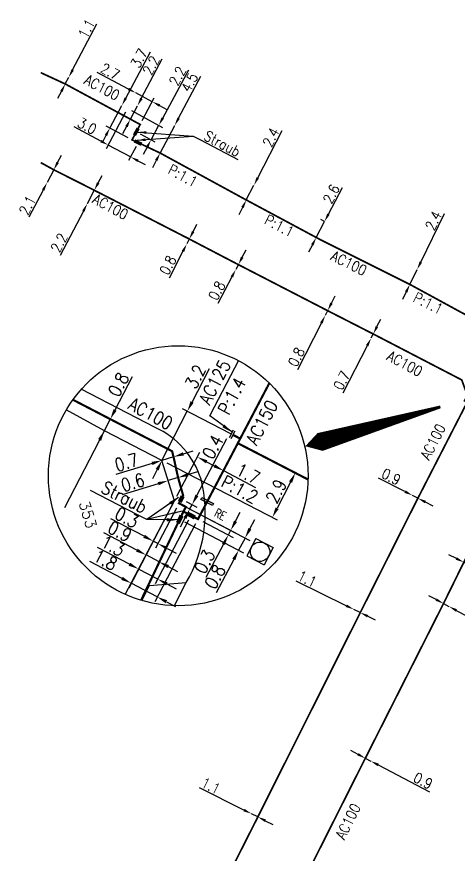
# Model space of a CAD drawing. Header units: millimetres. Extents: x 155997 to 157006, y 121209 to 122008.
# Drawn here: x 155996.5 to 156060.6, y 121880.6 to 122001.9 of the extents above; entities that cross this region are included whole.
import ezdxf
from ezdxf.enums import TextEntityAlignment as Align

# ---------------------------------------------------------------- set-up
doc = ezdxf.new("R2010")
doc.units = ezdxf.units.MM
doc.linetypes.add('L_25_AP', pattern=[2000, 1000, 1000])
doc.layers.get('0').update_dxf_attribs({"linetype": 'CONTINUOUS'})
for name, color, linetype in [('L_150', 1, 'CONTINUOUS'), ('L_340', 7, 'CONTINUOUS'), ('L_900', 7, 'CONTINUOUS')]:
    doc.layers.add(name, color=color, linetype=linetype)
doc.styles.get("Standard").update_dxf_attribs({"font": 'romans.shx', "width": 0.85})
doc.dimstyles.new('Copy of STANDARD', dxfattribs={"dimtxt": 1.5, "dimasz": 1.2, "dimexe": 0.625, "dimexo": 0.625, "dimgap": 0.25, "dimtad": 1, "dimdec": 1, "dimlfac": 0.5, "dimzin": 0, "dimdsep": 46, "dimtxsty": 'Standard', "dimcen": -0.5, "dimadec": 0, "dimazin": 0, "dimtfac": 1, "dimtdec": 1, "dimtmove": 0, "dimatfit": 3, "dimfxl": 0, "dimtolj": 1, "dimtzin": 0, "dimarcsym": 0})
doc.dimstyles.get("Standard").update_dxf_attribs({"dimtxt": 1.5, "dimasz": 1.2, "dimexe": 0.625, "dimexo": 0.625, "dimgap": 0.25, "dimtad": 1, "dimdec": 1, "dimzin": 0, "dimdsep": 46, "dimtxsty": 'Standard', "dimcen": -0.5, "dimadec": 0, "dimazin": 0, "dimtfac": 1, "dimtdec": 1, "dimtmove": 0, "dimatfit": 3, "dimfxl": 0, "dimtolj": 1, "dimtzin": 0, "dimarcsym": 0})

# ---------------------------------------------------------------- blocks, each defined once
blk = doc.blocks.new('L_340_02')
at = {"color": 0, "linetype": 'Continuous'}
blk.add_solid([(-0.75, 0.25), (0.75, 0.25), (-0.75, -0.25), (0.75, -0.25)], dxfattribs=at)
at = {"color": 0, "linetype": 'Continuous', "width": 0.75, "flags": 3}
for tag, p in [('DEF_LEG', (0, -4.75)), ('DEF_TYPE', (0, -6.75))]:
    blk.add_attdef(tag, text='', height=1.2, dxfattribs=at).set_placement(p, align=Align.MIDDLE)
blk = doc.blocks.new('*D587')
at = {"layer": 'L_150', "color": 0, "linetype": 'Continuous', "lineweight": -2, "transparency": 16777216}
for p, q in [((156052.73, 121933.17), (156048.9, 121935.13)), ((156054.6, 121932.21), (156053.8, 121932.62)), ((156055.67, 121931.67), (156056.74, 121931.12))]:
    blk.add_line(p, q, dxfattribs=at)
at = {"layer": 'L_150', "color": 0, "linetype": 'Continuous', "transparency": 16777216}
for points in [[(156052.83, 121933.35), (156052.64, 121932.99), (156053.8, 121932.62)], [(156055.76, 121931.84), (156055.58, 121931.49), (156054.6, 121932.21)]]:
    blk.add_solid(points, dxfattribs=at)
at = {"layer": 'L_150', "color": 0, "linetype": 'Continuous', "transparency": 16777216, "insert": (156050.74, 121935.32), "char_height": 1.5, "attachment_point": 5, "rotation": 332.8928}
blk.add_mtext('\\A1;0.9', dxfattribs=at)
blk = doc.blocks.new('*D588')
at = {"layer": 'L_150', "color": 0, "linetype": 'Continuous', "lineweight": -2, "transparency": 16777216}
for p, q in [((156048.68, 121957.04), (156049.22, 121958.1)), ((156048.13, 121955.97), (156047.81, 121955.34)), ((156047.27, 121954.27), (156043.75, 121947.39))]:
    blk.add_line(p, q, dxfattribs=at)
at = {"layer": 'L_150', "color": 0, "linetype": 'Continuous', "transparency": 16777216}
for points in [[(156048.5, 121957.13), (156048.85, 121956.94), (156048.13, 121955.97)], [(156047.09, 121954.37), (156047.44, 121954.18), (156047.81, 121955.34)]]:
    blk.add_solid(points, dxfattribs=at)
at = {"layer": 'L_150', "color": 0, "linetype": 'Continuous', "transparency": 16777216, "insert": (156043.58, 121949.25), "char_height": 1.5, "attachment_point": 5, "rotation": 62.9534}
blk.add_mtext('\\A1;0.7', dxfattribs=at)
blk = doc.blocks.new('*D589')
at = {"layer": 'L_150', "color": 0, "linetype": 'Continuous', "lineweight": -2, "transparency": 16777216}
for p, q in [((156042.08, 121960.41), (156042.62, 121961.48)), ((156040.61, 121958.91), (156040.61, 121958.91)), ((156040.98, 121959.63), (156040.98, 121959.63)), ((156041.53, 121959.34), (156041.17, 121958.63)), ((156040.63, 121957.56), (156037.19, 121950.77))]:
    blk.add_line(p, q, dxfattribs=at)
at = {"layer": 'L_150', "color": 0, "linetype": 'Continuous', "transparency": 16777216}
for points in [[(156041.9, 121960.5), (156042.26, 121960.32), (156041.53, 121959.34)], [(156040.45, 121957.65), (156040.81, 121957.47), (156041.17, 121958.63)]]:
    blk.add_solid(points, dxfattribs=at)
at = {"layer": 'L_150', "color": 0, "linetype": 'Continuous', "transparency": 16777216, "insert": (156037.01, 121952.64), "char_height": 1.5, "attachment_point": 5, "rotation": 63.101}
blk.add_mtext('\\A1;0.8', dxfattribs=at)
blk = doc.blocks.new('*D590')
at = {"layer": 'L_150', "color": 0, "linetype": 'Continuous', "lineweight": -2, "transparency": 16777216}
for p, q in [((156029.17, 121967.06), (156029.73, 121968.12)), ((156028.61, 121966), (156028.24, 121965.3)), ((156027.68, 121964.23), (156025.63, 121960.37))]:
    blk.add_line(p, q, dxfattribs=at)
at = {"layer": 'L_150', "color": 0, "linetype": 'Continuous', "transparency": 16777216}
for points in [[(156028.99, 121967.16), (156029.35, 121966.97), (156028.61, 121966)], [(156027.5, 121964.33), (156027.85, 121964.14), (156028.24, 121965.3)]]:
    blk.add_solid(points, dxfattribs=at)
at = {"layer": 'L_150', "color": 0, "linetype": 'Continuous', "transparency": 16777216, "insert": (156025.49, 121962.24), "char_height": 1.5, "attachment_point": 5, "rotation": 62.1302}
blk.add_mtext('\\A1;0.8', dxfattribs=at)
blk = doc.blocks.new('*D591')
at = {"layer": 'L_150', "color": 0, "linetype": 'Continuous', "lineweight": -2, "transparency": 16777216}
for p, q in [((156022.07, 121970.76), (156022.62, 121971.83)), ((156021.51, 121969.7), (156021.14, 121968.99)), ((156020.59, 121967.93), (156018.57, 121964.05))]:
    blk.add_line(p, q, dxfattribs=at)
at = {"layer": 'L_150', "color": 0, "linetype": 'Continuous', "transparency": 16777216}
for points in [[(156021.89, 121970.86), (156022.24, 121970.67), (156021.51, 121969.7)], [(156020.41, 121968.02), (156020.76, 121967.83), (156021.14, 121968.99)]]:
    blk.add_solid(points, dxfattribs=at)
at = {"layer": 'L_150', "color": 0, "linetype": 'Continuous', "transparency": 16777216, "insert": (156018.41, 121965.92), "char_height": 1.5, "attachment_point": 5, "rotation": 62.4874}
blk.add_mtext('\\A1;0.8', dxfattribs=at)
blk = doc.blocks.new('*D592')
at = {"layer": 'L_150', "color": 0, "linetype": 'Continuous', "lineweight": -2, "transparency": 16777216}
for p, q in [((156008.31, 121977.82), (156008.87, 121978.88)), ((156007.75, 121976.76), (156006.73, 121974.81)), ((156006.17, 121973.74), (156002.8, 121967.31))]:
    blk.add_line(p, q, dxfattribs=at)
at = {"layer": 'L_150', "color": 0, "linetype": 'Continuous', "transparency": 16777216}
for points in [[(156008.13, 121977.91), (156008.49, 121977.72), (156007.75, 121976.76)], [(156006, 121973.84), (156006.35, 121973.65), (156006.73, 121974.81)]]:
    blk.add_solid(points, dxfattribs=at)
at = {"layer": 'L_150', "color": 0, "linetype": 'Continuous', "transparency": 16777216, "insert": (156002.65, 121969.18), "char_height": 1.5, "attachment_point": 5, "rotation": 62.3276}
blk.add_mtext('\\A1;2.2', dxfattribs=at)
blk = doc.blocks.new('*D593')
at = {"layer": 'L_150', "color": 0, "linetype": 'Continuous', "lineweight": -2, "transparency": 16777216}
for p, q in [((156002.44, 121980.78), (156003, 121981.84)), ((156001.89, 121979.72), (156000.91, 121977.86)), ((156000.35, 121976.79), (155998.29, 121972.86))]:
    blk.add_line(p, q, dxfattribs=at)
at = {"layer": 'L_150', "color": 0, "linetype": 'Continuous', "transparency": 16777216}
for points in [[(156002.27, 121980.87), (156002.62, 121980.69), (156001.89, 121979.72)], [(156000.18, 121976.89), (156000.53, 121976.7), (156000.91, 121977.86)]]:
    blk.add_solid(points, dxfattribs=at)
at = {"layer": 'L_150', "color": 0, "linetype": 'Continuous', "transparency": 16777216, "insert": (155998.06, 121974.57), "char_height": 1.5, "attachment_point": 5, "rotation": 62.3276}
blk.add_mtext('\\A1;2.1', dxfattribs=at)
blk = doc.blocks.new('*D594')
at = {"layer": 'L_150', "color": 0, "linetype": 'Continuous', "lineweight": -2, "transparency": 16777216}
for p, q in [((156019.96, 121987.18), (156023.19, 121993.28)), ((156017.29, 121982.14), (156019.39, 121986.12)), ((156016.73, 121981.08), (156016.17, 121980.02))]:
    blk.add_line(p, q, dxfattribs=at)
at = {"layer": 'L_150', "color": 0, "linetype": 'Continuous', "transparency": 16777216}
for points in [[(156019.78, 121987.27), (156020.13, 121987.09), (156019.39, 121986.12)], [(156016.55, 121981.18), (156016.91, 121980.99), (156017.29, 121982.14)]]:
    blk.add_solid(points, dxfattribs=at)
at = {"layer": 'L_150', "color": 0, "linetype": 'Continuous', "transparency": 16777216, "insert": (156021.56, 121992.35), "char_height": 1.5, "attachment_point": 5, "rotation": 62.1087}
blk.add_mtext('\\A1;4.5', dxfattribs=at)
blk = doc.blocks.new('*D595')
at = {"layer": 'L_150', "color": 0, "linetype": 'Continuous', "lineweight": -2, "transparency": 16777216}
for p, q in [((156031.42, 121978.55), (156034.95, 121985.4)), ((156029.76, 121975.35), (156030.87, 121977.48)), ((156030.31, 121977.77), (156030.31, 121977.77)), ((156029.21, 121975.64), (156029.21, 121975.64)), ((156029.21, 121974.28), (156028.66, 121973.22))]:
    blk.add_line(p, q, dxfattribs=at)
at = {"layer": 'L_150', "color": 0, "linetype": 'Continuous', "transparency": 16777216}
for points in [[(156031.24, 121978.64), (156031.59, 121978.46), (156030.87, 121977.48)], [(156029.04, 121974.37), (156029.39, 121974.19), (156029.76, 121975.35)]]:
    blk.add_solid(points, dxfattribs=at)
at = {"layer": 'L_150', "color": 0, "linetype": 'Continuous', "transparency": 16777216, "insert": (156033.32, 121984.42), "char_height": 1.5, "attachment_point": 5, "rotation": 62.6859}
blk.add_mtext('\\A1;2.4', dxfattribs=at)
blk = doc.blocks.new('*D596')
at = {"layer": 'L_150', "color": 0, "linetype": 'Continuous', "lineweight": -2, "transparency": 16777216}
for p, q in [((156041.65, 121973.29), (156043.68, 121977.16)), ((156039.88, 121969.93), (156041.09, 121972.23)), ((156041.1, 121972.22), (156040.54, 121972.52)), ((156039.89, 121969.92), (156039.33, 121970.22)), ((156039.32, 121968.86), (156038.77, 121967.8))]:
    blk.add_line(p, q, dxfattribs=at)
at = {"layer": 'L_150', "color": 0, "linetype": 'Continuous', "transparency": 16777216}
for points in [[(156041.47, 121973.38), (156041.82, 121973.2), (156041.09, 121972.23)], [(156039.15, 121968.96), (156039.5, 121968.77), (156039.88, 121969.93)]]:
    blk.add_solid(points, dxfattribs=at)
at = {"layer": 'L_150', "color": 0, "linetype": 'Continuous', "transparency": 16777216, "insert": (156042.06, 121976.22), "char_height": 1.5, "attachment_point": 5, "rotation": 62.295}
blk.add_mtext('\\A1;2.6', dxfattribs=at)
blk = doc.blocks.new('*D597')
at = {"layer": 'L_150', "color": 0, "linetype": 'Continuous', "lineweight": -2, "transparency": 16777216}
for p, q in [((156055.02, 121966.37), (156058.46, 121973.38)), ((156053.44, 121963.14), (156054.49, 121965.29)), ((156052.91, 121962.06), (156052.38, 121960.98))]:
    blk.add_line(p, q, dxfattribs=at)
at = {"layer": 'L_150', "color": 0, "linetype": 'Continuous', "transparency": 16777216}
for points in [[(156054.84, 121966.46), (156055.2, 121966.28), (156054.49, 121965.29)], [(156052.73, 121962.15), (156053.09, 121961.97), (156053.44, 121963.14)]]:
    blk.add_solid(points, dxfattribs=at)
at = {"layer": 'L_150', "color": 0, "linetype": 'Continuous', "transparency": 16777216, "insert": (156056.85, 121972.37), "char_height": 1.5, "attachment_point": 5, "rotation": 63.8749}
blk.add_mtext('\\A1;2.4', dxfattribs=at)
blk = doc.blocks.new('*D569')
at = {"layer": 'L_340', "color": 0, "linetype": 'Continuous', "lineweight": -2, "transparency": 16777216}
for p, q in [((156012.27, 121988.03), (156009.48, 121982.75)), ((156008.71, 121983.86), (156004.85, 121985.91)), ((156013, 121981.59), (156009.77, 121983.3)), ((156013.8, 121983.1), (156012.71, 121981.04)), ((156014.06, 121981.03), (156015.12, 121980.47))]:
    blk.add_line(p, q, dxfattribs=at)
at = {"layer": 'L_340', "color": 0, "linetype": 'Continuous', "transparency": 16777216}
for points in [[(156008.8, 121984.04), (156008.62, 121983.68), (156009.77, 121983.3)], [(156014.16, 121981.2), (156013.97, 121980.85), (156013, 121981.59)]]:
    blk.add_solid(points, dxfattribs=at)
at = {"layer": 'L_340', "color": 0, "linetype": 'Continuous', "transparency": 16777216, "insert": (156006.71, 121986.05), "char_height": 1.5, "attachment_point": 5, "rotation": 332.1087}
blk.add_mtext('\\A1;3.0', dxfattribs=at)
blk = doc.blocks.new('*D570')
at = {"layer": 'L_340', "color": 0, "linetype": 'Continuous', "lineweight": -2, "transparency": 16777216}
for p, q in [((156017.66, 121987.2), (156021.43, 121994.2)), ((156013.12, 121988.29), (156017.64, 121985.85)), ((156015.97, 121984.06), (156017.09, 121986.15)), ((156014.39, 121984.92), (156016.52, 121983.77)), ((156015.4, 121983), (156014.84, 121981.95))]:
    blk.add_line(p, q, dxfattribs=at)
at = {"layer": 'L_340', "color": 0, "linetype": 'Continuous', "transparency": 16777216}
for points in [[(156017.49, 121987.3), (156017.84, 121987.11), (156017.09, 121986.15)], [(156015.23, 121983.1), (156015.58, 121982.91), (156015.97, 121984.06)]]:
    blk.add_solid(points, dxfattribs=at)
at = {"layer": 'L_340', "color": 0, "linetype": 'Continuous', "transparency": 16777216, "insert": (156019.8, 121993.28), "char_height": 1.5, "attachment_point": 5, "rotation": 61.7299}
blk.add_mtext('\\A1;2.2', dxfattribs=at)
blk = doc.blocks.new('*D582')
at = {"layer": 'L_150', "color": 0, "linetype": 'Continuous', "lineweight": -2, "transparency": 16777216}
for p, q in [((156045.93, 121895.16), (156044.87, 121895.72)), ((156046.99, 121894.6), (156047.79, 121894.19)), ((156048.85, 121893.63), (156056.27, 121889.74))]:
    blk.add_line(p, q, dxfattribs=at)
at = {"layer": 'L_150', "color": 0, "linetype": 'Continuous', "transparency": 16777216}
for points in [[(156046.02, 121895.34), (156045.84, 121894.99), (156046.99, 121894.6)], [(156048.95, 121893.81), (156048.76, 121893.45), (156047.79, 121894.19)]]:
    blk.add_solid(points, dxfattribs=at)
at = {"layer": 'L_150', "color": 0, "linetype": 'Continuous', "transparency": 16777216, "insert": (156055.36, 121891.34), "char_height": 1.5, "attachment_point": 5, "rotation": 332.3087}
blk.add_mtext('\\A1;0.9', dxfattribs=at)
blk = doc.blocks.new('*D583')
at = {"layer": 'L_150', "color": 0, "linetype": 'Continuous', "lineweight": -2, "transparency": 16777216}
for p, q in [((156057.25, 121917.55), (156056.19, 121918.11)), ((156058.31, 121916.98), (156059.1, 121916.56)), ((156060.16, 121915.99), (156063.96, 121913.96))]:
    blk.add_line(p, q, dxfattribs=at)
at = {"layer": 'L_150', "color": 0, "linetype": 'Continuous', "transparency": 16777216}
for points in [[(156057.34, 121917.72), (156057.15, 121917.37), (156058.31, 121916.98)], [(156060.25, 121916.17), (156060.06, 121915.81), (156059.1, 121916.56)]]:
    blk.add_solid(points, dxfattribs=at)
at = {"layer": 'L_150', "color": 0, "linetype": 'Continuous', "transparency": 16777216, "insert": (156063.06, 121915.57), "char_height": 1.5, "attachment_point": 5, "rotation": 331.8488}
blk.add_mtext('\\A1;0.9', dxfattribs=at)
blk = doc.blocks.new('*D584')
at = {"layer": 'L_150', "color": 0, "linetype": 'Continuous', "lineweight": -2, "transparency": 16777216}
for p, q in [((156060.17, 121923.48), (156059.09, 121924.01)), ((156061.25, 121922.95), (156062.14, 121922.51)), ((156063.22, 121921.98), (156066.98, 121920.13))]:
    blk.add_line(p, q, dxfattribs=at)
at = {"layer": 'L_150', "color": 0, "linetype": 'Continuous', "transparency": 16777216}
for points in [[(156060.26, 121923.66), (156060.08, 121923.3), (156061.25, 121922.95)], [(156063.31, 121922.16), (156063.13, 121921.8), (156062.14, 121922.51)]]:
    blk.add_solid(points, dxfattribs=at)
at = {"layer": 'L_150', "color": 0, "linetype": 'Continuous', "transparency": 16777216, "insert": (156066.08, 121921.69), "char_height": 1.5, "attachment_point": 5, "rotation": 333.7888}
blk.add_mtext('\\A1;1.0', dxfattribs=at)
blk = doc.blocks.new('*D586')
at = {"layer": 'L_150', "color": 0, "linetype": 'Continuous', "lineweight": -2, "transparency": 16777216}
for p, q in [((156044.24, 121916.66), (156036.96, 121920.22)), ((156046.26, 121915.67), (156045.32, 121916.13)), ((156047.34, 121915.14), (156048.42, 121914.62))]:
    blk.add_line(p, q, dxfattribs=at)
at = {"layer": 'L_150', "color": 0, "linetype": 'Continuous', "transparency": 16777216}
for points in [[(156044.33, 121916.84), (156044.15, 121916.48), (156045.32, 121916.13)], [(156047.43, 121915.32), (156047.25, 121914.96), (156046.26, 121915.67)]]:
    blk.add_solid(points, dxfattribs=at)
at = {"layer": 'L_150', "color": 0, "linetype": 'Continuous', "transparency": 16777216, "insert": (156038.58, 121920.54), "char_height": 1.5, "attachment_point": 5, "rotation": 333.9143}
blk.add_mtext('\\A1;1.1', dxfattribs=at)
blk = doc.blocks.new('*D585')
at = {"layer": 'L_150', "color": 0, "linetype": 'Continuous', "lineweight": -2, "transparency": 16777216}
for p, q in [((156029.42, 121887.11), (156023, 121890.32)), ((156030.77, 121887.14), (156030.77, 121887.14)), ((156031.43, 121886.11), (156030.49, 121886.58)), ((156031.71, 121886.67), (156031.71, 121886.67)), ((156032.51, 121885.57), (156033.58, 121885.04))]:
    blk.add_line(p, q, dxfattribs=at)
at = {"layer": 'L_150', "color": 0, "linetype": 'Continuous', "transparency": 16777216}
for points in [[(156029.51, 121887.29), (156029.33, 121886.93), (156030.49, 121886.58)], [(156032.6, 121885.75), (156032.42, 121885.39), (156031.43, 121886.11)]]:
    blk.add_solid(points, dxfattribs=at)
at = {"layer": 'L_150', "color": 0, "linetype": 'Continuous', "transparency": 16777216, "insert": (156024.62, 121890.62), "char_height": 1.5, "attachment_point": 5, "rotation": 333.495}
blk.add_mtext('\\A1;1.1', dxfattribs=at)
blk = doc.blocks.new('*D578')
at = {"layer": 'L_150', "color": 0, "linetype": 'Continuous', "lineweight": -2, "transparency": 16777216}
for p, q in [((156004.62, 121994.17), (156008.13, 122000.83)), ((156003.55, 121992.13), (156004.06, 121993.11)), ((156004.62, 121992.81), (156004.62, 121992.81)), ((156002.99, 121991.07), (156002.43, 121990.01))]:
    blk.add_line(p, q, dxfattribs=at)
at = {"layer": 'L_150', "color": 0, "linetype": 'Continuous', "transparency": 16777216}
for points in [[(156004.45, 121994.26), (156004.8, 121994.07), (156004.06, 121993.11)], [(156002.82, 121991.16), (156003.17, 121990.98), (156003.55, 121992.13)]]:
    blk.add_solid(points, dxfattribs=at)
at = {"layer": 'L_150', "color": 0, "linetype": 'Continuous', "transparency": 16777216, "insert": (156006.63, 122000.14), "char_height": 1.5, "attachment_point": 5, "rotation": 62.2496}
blk.add_mtext('\\A1;1.1', dxfattribs=at)
blk = doc.blocks.new('*D577')
at = {"layer": 'L_150', "color": 0, "linetype": 'Continuous', "lineweight": -2, "transparency": 16777216}
for p, q in [((156012.31, 121990.08), (156015.87, 121996.79)), ((156010.01, 121985.76), (156011.74, 121989.02)), ((156012.67, 121984.35), (156009.46, 121986.05)), ((156009.44, 121984.7), (156008.88, 121983.64))]:
    blk.add_line(p, q, dxfattribs=at)
at = {"layer": 'L_150', "color": 0, "linetype": 'Continuous', "transparency": 16777216}
for points in [[(156012.13, 121990.18), (156012.48, 121989.99), (156011.74, 121989.02)], [(156009.27, 121984.79), (156009.62, 121984.6), (156010.01, 121985.76)]]:
    blk.add_solid(points, dxfattribs=at)
at = {"layer": 'L_150', "color": 0, "linetype": 'Continuous', "transparency": 16777216, "insert": (156014.24, 121995.86), "char_height": 1.5, "attachment_point": 5, "rotation": 62.0164}
blk.add_mtext('\\A1;3.7', dxfattribs=at)
blk = doc.blocks.new('*D579')
at = {"layer": 'L_150', "color": 0, "linetype": 'Continuous', "lineweight": -2, "transparency": 16777216}
for p, q in [((156012.7, 121991.4), (156008.19, 121993.79)), ((156016.15, 121989.57), (156013.76, 121990.84)), ((156014.69, 121986.83), (156016.44, 121990.13)), ((156017.21, 121989.01), (156018.27, 121988.45))]:
    blk.add_line(p, q, dxfattribs=at)
at = {"layer": 'L_150', "color": 0, "linetype": 'Continuous', "transparency": 16777216}
for points in [[(156012.79, 121991.58), (156012.61, 121991.22), (156013.76, 121990.84)], [(156017.3, 121989.19), (156017.11, 121988.84), (156016.15, 121989.57)]]:
    blk.add_solid(points, dxfattribs=at)
at = {"layer": 'L_150', "color": 0, "linetype": 'Continuous', "transparency": 16777216, "insert": (156010.06, 121993.93), "char_height": 1.5, "attachment_point": 5, "rotation": 332.1087}
blk.add_mtext('\\A1;2.7', dxfattribs=at)
blk = doc.blocks.new('*D827')
at = {"layer": 'L_150', "color": 0, "linetype": 'Continuous', "lineweight": -2, "transparency": 16777216}
for p, q in [((156014.56, 121990.03), (156017.59, 121995.76)), ((156012.97, 121987.03), (156014, 121988.97)), ((156013.85, 121986.57), (156012.42, 121987.32)), ((156012.41, 121985.97), (156011.85, 121984.91))]:
    blk.add_line(p, q, dxfattribs=at)
at = {"layer": 'L_150', "color": 0, "linetype": 'Continuous', "transparency": 16777216}
for points in [[(156014.39, 121990.13), (156014.74, 121989.94), (156014, 121988.97)], [(156012.24, 121986.06), (156012.59, 121985.87), (156012.97, 121987.03)]]:
    blk.add_solid(points, dxfattribs=at)
at = {"layer": 'L_150', "color": 0, "linetype": 'Continuous', "transparency": 16777216, "insert": (156015.97, 121994.83), "char_height": 1.5, "attachment_point": 5, "rotation": 62.1087}
blk.add_mtext('\\A1;2.2', dxfattribs=at)
blk = doc.blocks.new('L_340_20')
at = {"linetype": 'Continuous'}
blk.add_hatch(color=0, dxfattribs=at).paths.add_polyline_path([(0.125, 0.75), (-0.125, 0.75), (-0.125, -0.75), (0.125, -0.75)])
at = {"color": 0, "linetype": 'Continuous'}
blk.add_lwpolyline([(-0.125, 0.75), (0.125, 0.75), (0.125, -0.75), (-0.125, -0.75)], close=True, dxfattribs=at)
at = {"color": 0, "linetype": 'Continuous', "width": 0.75}
for tag, height, flags, p in [('RE', 1, 8, (0, 1.867)), ('DEF_LEG', 1.2, 3, (0, -5)), ('DEF_COUP', 1.2, 3, (0, -7.5)), ('DEF_TYPE', 1.2, 3, (0, -10))]:
    blk.add_attdef(tag, text='', height=height, dxfattribs=dict(at, flags=flags)).set_placement(p, align=Align.MIDDLE)
blk = doc.blocks.new('T420')
for p, q in [((0.75, 0.75), (-0.75, 0.75)), ((-0.75, 0.75), (-0.75, -0.75)), ((0.75, 0.75), (0.75, -0.75)), ((0.75, -0.75), (-0.75, -0.75))]:
    blk.add_line(p, q)
blk.add_ellipse((0, 0), major_axis=(-0.53, 0.53), ratio=1, start_param=3.926991, end_param=10.210176)
blk = doc.blocks.new('*D978')
at = {"layer": 'L_150', "color": 0, "linetype": 'Continuous', "lineweight": -2, "transparency": 16777216}
for p, q in [((156012.818, 121943.344), (156014.823, 121947.229)), ((156011.58, 121940.945), (156012.267, 121942.278)), ((156011.029, 121939.878), (156010.479, 121938.812))]:
    blk.add_line(p, q, dxfattribs=at)
at = {"layer": 'L_150', "color": 0, "linetype": 'Continuous', "transparency": 16777216}
for points in [[(156012.64, 121943.436), (156012.996, 121943.252), (156012.267, 121942.278)], [(156010.851, 121939.97), (156011.207, 121939.787), (156011.58, 121940.945)]]:
    blk.add_solid(points, dxfattribs=at)
at = {"layer": 'L_150', "color": 0, "linetype": 'Continuous', "transparency": 16777216, "insert": (156013.207, 121946.278), "char_height": 1.5, "attachment_point": 5, "rotation": 62.70167}
blk.add_mtext('\\A1;0.8', dxfattribs=at)
blk = doc.blocks.new('*D979')
at = {"layer": 'L_150', "color": 0, "linetype": 'Continuous', "lineweight": -2, "transparency": 16777216}
for p, q in [((156020.733, 121938.268), (156021.88, 121938.62)), ((156019.586, 121937.915), (156018.248, 121937.503)), ((156017.101, 121937.15), (156012.923, 121935.865))]:
    blk.add_line(p, q, dxfattribs=at)
at = {"layer": 'L_150', "color": 0, "linetype": 'Continuous', "transparency": 16777216}
for points in [[(156020.674, 121938.459), (156020.792, 121938.076), (156019.586, 121937.915)], [(156017.042, 121937.341), (156017.16, 121936.959), (156018.248, 121937.503)]]:
    blk.add_solid(points, dxfattribs=at)
at = {"layer": 'L_150', "color": 0, "linetype": 'Continuous', "transparency": 16777216, "insert": (156014.144, 121937.287), "char_height": 1.5, "attachment_point": 5, "rotation": 17.09832}
blk.add_mtext('\\A1;0.7', dxfattribs=at)
blk = doc.blocks.new('*D980')
at = {"layer": 'L_150', "color": 0, "linetype": 'Continuous', "lineweight": -2, "transparency": 16777216}
for p, q in [((156021.262, 121935.868), (156022.409, 121936.221)), ((156017.821, 121934.81), (156013.643, 121933.524)), ((156020.115, 121935.515), (156018.968, 121935.163)), ((156020.299, 121934.918), (156020.299, 121934.918))]:
    blk.add_line(p, q, dxfattribs=at)
at = {"layer": 'L_150', "color": 0, "linetype": 'Continuous', "transparency": 16777216}
for points in [[(156021.203, 121936.059), (156021.321, 121935.677), (156020.115, 121935.515)], [(156017.762, 121935.001), (156017.88, 121934.619), (156018.968, 121935.163)]]:
    blk.add_solid(points, dxfattribs=at)
at = {"layer": 'L_150', "color": 0, "linetype": 'Continuous', "transparency": 16777216, "insert": (156014.864, 121934.946), "char_height": 1.5, "attachment_point": 5, "rotation": 17.09832}
blk.add_mtext('\\A1;0.6', dxfattribs=at)
blk = doc.blocks.new('*D981')
at = {"layer": 'L_150', "color": 0, "linetype": 'Continuous', "lineweight": -2, "transparency": 16777216}
for p, q in [((156019.978, 121933.375), (156022.647, 121938.458)), ((156023.419, 121937.346), (156024.305, 121936.881)), ((156025.367, 121936.324), (156029.076, 121934.376))]:
    blk.add_line(p, q, dxfattribs=at)
at = {"layer": 'L_150', "color": 0, "linetype": 'Continuous', "transparency": 16777216}
for points in [[(156023.512, 121937.523), (156023.326, 121937.169), (156022.357, 121937.904)], [(156024.398, 121937.059), (156024.212, 121936.704), (156025.367, 121936.324)]]:
    blk.add_solid(points, dxfattribs=at)
at = {"layer": 'L_150', "color": 0, "linetype": 'Continuous', "transparency": 16777216, "insert": (156028.218, 121935.956), "char_height": 1.5, "attachment_point": 5, "rotation": 332.29375}
blk.add_mtext('\\A1;1.7', dxfattribs=at)
blk = doc.blocks.new('*D982')
at = {"layer": 'L_150', "color": 0, "linetype": 'Continuous', "lineweight": -2, "transparency": 16777216}
for p, q in [((156027.588, 121939.209), (156034.248, 121935.772)), ((156018.803, 121937.216), (156031.588, 121930.618)), ((156033.142, 121934.993), (156031.583, 121931.971))]:
    blk.add_line(p, q, dxfattribs=at)
at = {"layer": 'L_150', "color": 0, "linetype": 'Continuous', "transparency": 16777216}
for points in [[(156032.965, 121935.084), (156033.32, 121934.901), (156033.693, 121936.059)], [(156031.405, 121932.063), (156031.761, 121931.879), (156031.033, 121930.905)]]:
    blk.add_solid(points, dxfattribs=at)
at = {"layer": 'L_150', "color": 0, "linetype": 'Continuous', "transparency": 16777216, "insert": (156031.474, 121933.94), "char_height": 1.5, "attachment_point": 5, "rotation": 62.70167}
blk.add_mtext('\\A1;2.9', dxfattribs=at)
blk = doc.blocks.new('*D983')
at = {"layer": 'L_150', "color": 0, "linetype": 'Continuous', "lineweight": -2, "transparency": 16777216}
for p, q in [((156020.241, 121932.531), (156026.757, 121929.109)), ((156026.762, 121930.462), (156027.32, 121931.525)), ((156022.972, 121930.419), (156026.478, 121928.578)), ((156026.204, 121929.4), (156025.925, 121928.869)), ((156025.367, 121927.806), (156023.335, 121923.936))]:
    blk.add_line(p, q, dxfattribs=at)
at = {"layer": 'L_150', "color": 0, "linetype": 'Continuous', "transparency": 16777216}
for points in [[(156026.585, 121930.555), (156026.939, 121930.369), (156026.204, 121929.4)], [(156025.19, 121927.899), (156025.544, 121927.713), (156025.925, 121928.869)]]:
    blk.add_solid(points, dxfattribs=at)
at = {"layer": 'L_150', "color": 0, "linetype": 'Continuous', "transparency": 16777216, "insert": (156023.187, 121925.805), "char_height": 1.5, "attachment_point": 5, "rotation": 62.29375}
blk.add_mtext('\\A1;0.3', dxfattribs=at)
blk = doc.blocks.new('*D984')
at = {"layer": 'L_150', "color": 0, "linetype": 'Continuous', "lineweight": -2, "transparency": 16777216}
for p, q in [((156020.241, 121932.531), (156028.423, 121928.235)), ((156020.86, 121930.399), (156027.679, 121926.818)), ((156028.427, 121929.588), (156028.985, 121930.65)), ((156027.87, 121928.525), (156027.126, 121927.109)), ((156026.568, 121926.046), (156024.535, 121922.176))]:
    blk.add_line(p, q, dxfattribs=at)
at = {"layer": 'L_150', "color": 0, "linetype": 'Continuous', "transparency": 16777216}
for points in [[(156028.25, 121929.681), (156028.605, 121929.495), (156027.87, 121928.525)], [(156026.391, 121926.139), (156026.745, 121925.953), (156027.126, 121927.109)]]:
    blk.add_solid(points, dxfattribs=at)
at = {"layer": 'L_150', "color": 0, "linetype": 'Continuous', "transparency": 16777216, "insert": (156024.387, 121924.045), "char_height": 1.5, "attachment_point": 5, "rotation": 62.29375}
blk.add_mtext('\\A1;0.8', dxfattribs=at)
blk = doc.blocks.new('*D985')
at = {"layer": 'L_150', "color": 0, "linetype": 'Continuous', "lineweight": -2, "transparency": 16777216}
for p, q in [((156015.339, 121927.121), (156011.522, 121929.125)), ((156016.665, 121927.066), (156016.11, 121926.01)), ((156017.906, 121925.773), (156016.401, 121926.563)), ((156018.17, 121926.276), (156017.615, 121925.219)), ((156018.968, 121925.215), (156020.031, 121924.657))]:
    blk.add_line(p, q, dxfattribs=at)
at = {"layer": 'L_150', "color": 0, "linetype": 'Continuous', "transparency": 16777216}
for points in [[(156015.432, 121927.298), (156015.246, 121926.944), (156016.401, 121926.563)], [(156019.061, 121925.392), (156018.875, 121925.038), (156017.906, 121925.773)]]:
    blk.add_solid(points, dxfattribs=at)
at = {"layer": 'L_150', "color": 0, "linetype": 'Continuous', "transparency": 16777216, "insert": (156013.364, 121929.287), "char_height": 1.5, "attachment_point": 5, "rotation": 332.29375}
blk.add_mtext('\\A1;0.9', dxfattribs=at)
blk = doc.blocks.new('*D986')
at = {"layer": 'L_340', "color": 0, "linetype": 'Continuous', "lineweight": -2, "transparency": 16777216}
for p, q in [((156022.288, 121933.443), (156025.756, 121940.046)), ((156021.032, 121932.747), (156022.284, 121932.09)), ((156020.241, 121932.531), (156022.024, 121931.595)), ((156021.471, 121931.886), (156021.73, 121932.38)), ((156020.913, 121930.823), (156020.355, 121929.761))]:
    blk.add_line(p, q, dxfattribs=at)
at = {"layer": 'L_340', "color": 0, "linetype": 'Continuous', "transparency": 16777216}
for points in [[(156022.111, 121933.535), (156022.465, 121933.35), (156021.73, 121932.38)], [(156020.736, 121930.916), (156021.09, 121930.73), (156021.471, 121931.886)]]:
    blk.add_solid(points, dxfattribs=at)
at = {"layer": 'L_340', "color": 0, "linetype": 'Continuous', "transparency": 16777216, "insert": (156024.119, 121939.08), "char_height": 1.5, "attachment_point": 5, "rotation": 62.29375}
blk.add_mtext('\\A1;0.4', dxfattribs=at)
blk = doc.blocks.new('*D987')
at = {"layer": 'L_150', "color": 0, "linetype": 'Continuous', "lineweight": -2, "transparency": 16777216}
for p, q in [((156019.397, 121932.269), (156016.951, 121927.61)), ((156019.928, 121931.99), (156017.482, 121927.331)), ((156016.179, 121928.721), (156012.309, 121930.754)), ((156017.773, 121927.884), (156017.241, 121928.163)), ((156018.835, 121927.326), (156019.897, 121926.769))]:
    blk.add_line(p, q, dxfattribs=at)
at = {"layer": 'L_150', "color": 0, "linetype": 'Continuous', "transparency": 16777216}
for points in [[(156016.272, 121928.898), (156016.086, 121928.544), (156017.241, 121928.163)], [(156018.928, 121927.503), (156018.742, 121927.149), (156017.773, 121927.884)]]:
    blk.add_solid(points, dxfattribs=at)
at = {"layer": 'L_150', "color": 0, "linetype": 'Continuous', "transparency": 16777216, "insert": (156014.178, 121930.902), "char_height": 1.5, "attachment_point": 5, "rotation": 332.29375}
blk.add_mtext('\\A1;0.3', dxfattribs=at)
blk = doc.blocks.new('*D988')
at = {"layer": 'L_340', "color": 0, "linetype": 'Continuous', "lineweight": -2, "transparency": 16777216}
for p, q in [((156019.397, 121932.269), (156015.253, 121924.378)), ((156021.332, 121930.575), (156017.467, 121923.215)), ((156014.481, 121925.489), (156010.772, 121927.437)), ((156017.757, 121923.769), (156015.544, 121924.931)), ((156018.82, 121923.211), (156019.882, 121922.653))]:
    blk.add_line(p, q, dxfattribs=at)
at = {"layer": 'L_340', "color": 0, "linetype": 'Continuous', "transparency": 16777216}
for points in [[(156014.574, 121925.666), (156014.388, 121925.312), (156015.544, 121924.931)], [(156018.913, 121923.388), (156018.727, 121923.034), (156017.757, 121923.769)]]:
    blk.add_solid(points, dxfattribs=at)
at = {"layer": 'L_340', "color": 0, "linetype": 'Continuous', "transparency": 16777216, "insert": (156012.561, 121927.627), "char_height": 1.5, "attachment_point": 5, "rotation": 332.29375}
blk.add_mtext('\\A1;1.3', dxfattribs=at)
blk = doc.blocks.new('*D989')
at = {"layer": 'L_340', "color": 0, "linetype": 'Continuous', "lineweight": -2, "transparency": 16777216}
for p, q in [((156021.733, 121944.257), (156023.738, 121948.141)), ((156026.223, 121940.589), (156020.628, 121943.477)), ((156018.248, 121937.503), (156021.183, 121943.19)), ((156017.697, 121936.437), (156017.147, 121935.37))]:
    blk.add_line(p, q, dxfattribs=at)
at = {"layer": 'L_340', "color": 0, "linetype": 'Continuous', "transparency": 16777216}
for points in [[(156021.556, 121944.348), (156021.911, 121944.165), (156021.183, 121943.19)], [(156017.52, 121936.528), (156017.875, 121936.345), (156018.248, 121937.503)]]:
    blk.add_solid(points, dxfattribs=at)
at = {"layer": 'L_340', "color": 0, "linetype": 'Continuous', "transparency": 16777216, "insert": (156022.122, 121947.191), "char_height": 1.5, "attachment_point": 5, "rotation": 62.70167}
blk.add_mtext('\\A1;3.2', dxfattribs=at)
blk = doc.blocks.new('L_340_06')
at = {"color": 0, "linetype": 'Continuous', "const_width": 0.25, "flags": 128}
blk.add_lwpolyline([(0, 0), (0.35, 0)], dxfattribs=at)
at = {"color": 0, "linetype": 'Continuous', "flags": 128}
for points in [[(0.35, -0.5), (0.35, 0.5)], [(0.6, -0.5), (0.6, 0.5)]]:
    blk.add_lwpolyline(points, dxfattribs=at)
at = {"color": 0, "linetype": 'Continuous', "width": 0.75, "flags": 3}
for tag, p in [('DEF_LEG', (0, -10)), ('DEF_COUP', (0, -12.5)), ('DEF_TYPE', (0, -15))]:
    blk.add_attdef(tag, text='', height=1.2, dxfattribs=at).set_placement(p, align=Align.MIDDLE)
blk = doc.blocks.new('*D990')
at = {"layer": 'L_150', "color": 0, "linetype": 'Continuous', "lineweight": -2, "transparency": 16777216}
for p, q in [((156019.397, 121932.269), (156014.392, 121922.737)), ((156022.128, 121930.157), (156017.402, 121921.156)), ((156013.62, 121923.849), (156009.911, 121925.796)), ((156017.693, 121921.71), (156014.682, 121923.291)), ((156018.755, 121921.152), (156019.817, 121920.594))]:
    blk.add_line(p, q, dxfattribs=at)
at = {"layer": 'L_150', "color": 0, "linetype": 'Continuous', "transparency": 16777216}
for points in [[(156013.713, 121924.026), (156013.527, 121923.671), (156014.682, 121923.291)], [(156018.848, 121921.329), (156018.662, 121920.975), (156017.693, 121921.71)]]:
    blk.add_solid(points, dxfattribs=at)
at = {"layer": 'L_150', "color": 0, "linetype": 'Continuous', "transparency": 16777216, "insert": (156011.699, 121925.987), "char_height": 1.5, "attachment_point": 5, "rotation": 332.29375}
blk.add_mtext('\\A1;1.8', dxfattribs=at)
blk = doc.blocks.new('detail01')
at = {"layer": 'L_150', "linetype": 'L_25_AP', "ltscale": 0.5, "const_width": 0.25, "flags": 128}
for points in [[(156020.738, 121931.593), (156021.622, 121931.128), (156022.419, 121930.71), (156023.486, 121932.741), (156025.367, 121936.324), (156027.033, 121939.496), (156027.312, 121940.027), (156030.681, 121946.444)], [(156015.827, 121921.319), (156018.461, 121926.829), (156020.306, 121930.69), (156020.738, 121931.593), (156021.017, 121932.124), (156020.219, 121932.543), (156020.479, 121933.037), (156020.698, 121933.454), (156020.115, 121935.515), (156019.586, 121937.915), (156019.423, 121938.569), (156012.267, 121942.278), (156007.934, 121944.524)], [(156027.312, 121940.027), (156026.779, 121940.302)], [(156027.033, 121939.496), (156035.163, 121935.297)]]:
    blk.add_lwpolyline(points, dxfattribs=at)
at = {"layer": 'L_900', "color": 7, "linetype": 'Continuous'}
blk.add_line((156006.993, 121932.058), (156011.58, 121940.945), dxfattribs=at)
blk.add_lwpolyline([(156015.914, 121921.293), (156016.786, 121923.023), (156021.039, 121923.358, 0.198269), (156022.778, 121935.322, 0.209846), (156017.473, 121941.324), (156008.903, 121945.731)], format="xyb", dxfattribs=at)
for points in [[(156014.002, 121921.995), (156019.688, 121932.822), (156018.248, 121937.503), (156011.58, 121940.945), (156007.164, 121943.343)], [(156019.689, 121920.696), (156021.039, 121923.358)]]:
    blk.add_lwpolyline(points, dxfattribs=at)
blk.add_circle((156020.131, 121935.728), 15.038, dxfattribs=at)
at = {"layer": 'L_340', "rotation": 152.7016699063728}
blk.add_blockref('L_340_06', (156026.779, 121940.302), dxfattribs=at)
at = {"layer": 'L_340'}
for p, xscale, rotation in [((156020.479, 121933.037), 0.5, 244.3391562050799), ((156020.306, 121930.69), 0.65, 244.4537225654894), ((156021.622, 121931.128), 0.65, 332.2937477383108)]:
    blk.add_blockref('L_340_02', p, dxfattribs=dict(at, xscale=xscale, rotation=rotation))
at = {"layer": 'L_900', "color": 7}
ref = blk.add_blockref('L_340_20', (156023.486, 121932.741), dxfattribs=dict(at, rotation=62.29374775883623))
ref.add_attrib('RE', 'RE', dxfattribs={"layer": '0', "color": 0, "linetype": 'Continuous', "height": 1, "rotation": 332.29375, "width": 0.75}).set_placement((156025.01, 121931.247), align=Align.MIDDLE)
at = {"layer": 'L_900', "color": 7, "linetype": 'Continuous', "xscale": 1.5, "yscale": 1.5, "zscale": 1.5, "rotation": 62.29374773744082}
blk.add_blockref('T420', (156029.607, 121926.941), dxfattribs=at)
at = {"layer": 'L_150', "linetype": 'Continuous', "width": 0.85}
for s, rotation, p in [('AC100', 331.62708, (156014.194, 121943.537)), ('AC150', 62.29375, (156029.223, 121939.153))]:
    blk.add_text(s, height=1.5, rotation=rotation, dxfattribs=at).set_placement(p)
at = {"layer": 'L_150', "linetype": 'Continuous', "insert": (156025.979, 121942.656), "char_height": 1.5, "attachment_point": 7, "rotation": 62.29375}
blk.add_mtext('\\A1;AC125\\PP:1.4', dxfattribs=at)
at = {"layer": 'L_340', "linetype": 'Continuous', "insert": (156016.016, 121931.301), "char_height": 1.5, "attachment_point": 9, "rotation": 332.70167}
blk.add_mtext('\\A1;Straub', dxfattribs=at)
at = {"layer": 'L_900', "color": 1, "linetype": 'Continuous', "width": 0.85}
blk.add_text('P:1.2', height=1.5, rotation=331.56799, dxfattribs=at).set_placement((156024.939, 121934.559))
at = {"layer": 'L_900', "color": 7, "linetype": 'Continuous'}
blk.add_text('353', height=1.25, rotation=287.09832, dxfattribs=at).set_placement((156009.667, 121931.229), align=Align.MIDDLE)
at = {"layer": 'L_150', "linetype": 'Continuous'}
for base, p1, p2, angle, picture, middle in [((156011.5795, 121940.9446), (156012.2675, 121942.2776), (156011.5795, 121940.9446), 62.70167, '*D978', (156014.0954, 121945.8194)), ((156018.248, 121937.503), (156019.586, 121937.915), (156018.248, 121937.503), 17.09832, '*D979', (156014.438, 121936.331)), ((156031.033, 121930.905), (156027.033, 121939.496), (156018.248, 121937.503), 62.70167, '*D982', (156032.363, 121933.482)), ((156022.357, 121937.904), (156025.367, 121936.324), (156019.688, 121932.822), 332.29375, '*D981', (156027.753, 121935.071)), ((156018.968, 121935.163), (156020.115, 121935.515), (156018.968, 121935.163), 17.09832, '*D980', (156015.158, 121933.991))]:
    dim = blk.add_linear_dim(base=base, p1=p1, p2=p2, angle=angle, dimstyle='Copy of STANDARD', dxfattribs=at)
    dim.commit()
    dim.dimension.update_dxf_attribs({"geometry": picture, "text_midpoint": middle, "dimtype": 160})
dim = blk.add_linear_dim(base=(156014.682, 121923.291), p1=(156022.419, 121930.71), p2=(156019.688, 121932.822), angle=332.29375, text='1.8', dimstyle='Copy of STANDARD', override={"dimatfit": 0}, dxfattribs=at)
dim.commit()
dim.dimension.update_dxf_attribs({"geometry": '*D990', "text_midpoint": (156011.234, 121925.101), "dimtype": 160})
for base, p1, p2, angle, picture, middle in [((156017.241, 121928.163), (156020.219, 121932.543), (156019.688, 121932.822), 332.29375, '*D987', (156013.713, 121930.016)), ((156026.204, 121929.4), (156022.419, 121930.71), (156019.688, 121932.822), 242.29375, '*D983', (156024.072, 121925.34)), ((156027.87, 121928.525), (156020.306, 121930.69), (156019.688, 121932.822), 242.29375, '*D984', (156025.273, 121923.58)), ((156016.401, 121926.5631), (156018.4609, 121926.8294), (156016.9559, 121927.6197), 332.29375, '*D985', (156012.8991, 121928.4021))]:
    dim = blk.add_linear_dim(base=base, p1=p1, p2=p2, angle=angle, dimstyle='Copy of STANDARD', override={"dimatfit": 0}, dxfattribs=at)
    dim.commit()
    dim.dimension.update_dxf_attribs({"geometry": picture, "text_midpoint": middle, "dimtype": 160})
at = {"layer": 'L_340', "linetype": 'Continuous'}
for base, p1, p2, angle, picture, middle in [((156018.248, 121937.503), (156026.779, 121940.302), (156018.248, 121937.503), 62.70167, '*D989', (156023.011, 121946.732)), ((156015.544, 121924.931), (156021.622, 121931.128), (156019.688, 121932.822), 332.29375, '*D988', (156012.096, 121926.742))]:
    dim = blk.add_linear_dim(base=base, p1=p1, p2=p2, angle=angle, dimstyle='Copy of STANDARD', override={"dimatfit": 0}, dxfattribs=at)
    dim.commit()
    dim.dimension.update_dxf_attribs({"geometry": picture, "text_midpoint": middle, "dimtype": 160})
dim = blk.add_linear_dim(base=(156021.471, 121931.886), p1=(156020.479, 121933.037), p2=(156019.688, 121932.822), angle=62.29375, text='0.4', dimstyle='Copy of STANDARD', override={"dimatfit": 0}, dxfattribs=at)
dim.commit()
dim.dimension.update_dxf_attribs({"geometry": '*D986', "text_midpoint": (156025.005, 121938.615), "dimtype": 160})
at = {"layer": 'L_150', "linetype": 'Continuous', "annotation_type": 0, "has_hookline": 1, "hookline_direction": 0, "text_width": 5.768, "horizontal_direction": (0.464939, 0.885343, 0)}
blk.add_leader([(156026.326, 121940.795), (156023.782, 121942.649), (156024.34, 121943.712)], dimstyle='Standard', dxfattribs=at)
at = {"layer": 'L_340', "linetype": 'Continuous', "annotation_type": 0, "has_hookline": 1, "hookline_direction": 1, "text_width": 5.829, "horizontal_direction": (0.888631, -0.458624, 0)}
blk.add_leader([(156019.995, 121930.618), (156016.499, 121930.667), (156015.432, 121931.218)], dimstyle='Copy of STANDARD', dxfattribs=at)
at = {"layer": 'L_340', "linetype": 'Continuous'}
for points in [[(156020.178, 121933.207), (156016.499, 121930.667)], [(156020.568, 121931.616), (156016.499, 121930.667)]]:
    blk.add_leader(points, dimstyle='Copy of STANDARD', dxfattribs=at)

msp = doc.modelspace()

# ---------------------------------------------------------------- linework, layer by layer
at = {"layer": 'L_150', "linetype": 'L_25_AP', "ltscale": 0.5, "const_width": 0.25, "flags": 128}
for points in [[(156067.72, 121955.45), (156065.33, 121956.67), (156053.44, 121963.14), (156040.44, 121969.63), (156029.76, 121975.35), (156017.29, 121982.14), (156014.09, 121983.65), (156013.22, 121984.05), (156013.83, 121985.21), (156014.4, 121986.27), (156003.55, 121992.13), (156000, 121993.77)], [(156020.01, 121863.63), (156022.14, 121867.77), (156031.43, 121886.11), (156046.26, 121915.67), (156054.6, 121932.21), (156061.6, 121945.84), (156061.74, 121946.1), (156061.35, 121946.31), (156061.76, 121947.09), (156060.95, 121949.32), (156048.13, 121955.97), (156041.53, 121959.34), (156028.61, 121966), (156021.51, 121969.7), (156007.75, 121976.76), (156001.89, 121979.72), (156000, 121980.76)], [(156023.6, 121848.11), (156026.74, 121854.43), (156046.99, 121894.6), (156058.31, 121916.98), (156061.25, 121922.95), (156070.45, 121941.63), (156074.96, 121942.96), (156076.77, 121942.03), (156077.39, 121941.71), (156080.21, 121940.27), (156081.97, 121939.38), (156092, 121934.14), (156097.19, 121931.45), (156104.04, 121927.95), (156113.57, 121922.97), (156115.15, 121922.06), (156126.98, 121916.13), (156135.93, 121911.34), (156139.64, 121909.69), (156145.86, 121906.21), (156148.36, 121905.06), (156157.71, 121900.25), (156164.13, 121896.89), (156173.24, 121892.19), (156177.02, 121890.08), (156190.48, 121883.24), (156200.04, 121878.28), (156214.22, 121870.76), (156218.2, 121868.96), (156223.19, 121866.36), (156227.57, 121863.93), (156240.99, 121857.15), (156250.43, 121852.31), (156254.8, 121849.86), (156259.02, 121847.94), (156271.82, 121841.26), (156276.77, 121838.55), (156285.22, 121834.23), (156290.01, 121831.68), (156303.37, 121824.72), (156313.25, 121819.59), (156325.72, 121813.1), (156342.66, 121804.38), (156351.15, 121800.01), (156383.12, 121783.55), (156401.66, 121773.89), (156414.97, 121766.87), (156417.23, 121765.68), (156417.77, 121754.98)]]:
    msp.add_lwpolyline(points, dxfattribs=at)
at = {"layer": 'L_900', "color": 7, "linetype": 'Continuous'}
msp.add_lwpolyline([(156057.86, 121945.42, 0.408, 2.45, 0), (156042.21, 121940.86, 4.89, 0, 0), (156038.3, 121939.73, 4.89, 0, 0)], format="xyseb", dxfattribs=at)

# ---------------------------------------------------------------- block references
at = {"layer": 'L_340', "xscale": 0.75}
for p, rotation in [((156013.83, 121985.21), 62.01637331882263), ((156014.09, 121983.65), 334.7425697903936)]:
    msp.add_blockref('L_340_02', p, dxfattribs=dict(at, rotation=rotation))
at = {"layer": 'L_900', "color": 7, "linetype": 'Continuous', "xscale": 1.25, "yscale": 1.25, "zscale": 1.25}
msp.add_blockref('detail01', (-39005.26, -30484.2), dxfattribs=at)

# ---------------------------------------------------------------- texts
at = {"layer": 'L_150', "linetype": 'Continuous', "width": 0.85}
for s, rotation, p in [('AC100', 331.6271, (156006.13, 121992.25)), ('P:1.1', 331.4294, (156018.28, 121979.27)), ('AC100', 331.6271, (156007.36, 121975)), ('P:1.1', 331.8306, (156032.24, 121972)), ('AC100', 333.4469, (156041.86, 121966.75)), ('P:1.1', 333.4469, (156053.79, 121960.74)), ('AC100', 331.6271, (156049.97, 121952.3)), ('AC100', 62.8928, (156056.22, 121937.64)), ('AC100', 63.1894, (156043.94, 121882.72))]:
    msp.add_text(s, height=1.5, rotation=rotation, dxfattribs=at).set_placement(p)
at = {"layer": 'L_340', "linetype": 'Continuous', "insert": (156023.48, 121984.14), "char_height": 1.5, "attachment_point": 7, "rotation": 332.0435}
msp.add_mtext('\\A1;Straub', dxfattribs=at)

# ---------------------------------------------------------------- dimensions: what is measured, and where the dimension line sits
at = {"layer": 'L_150', "linetype": 'Continuous'}
for base, p1, p2, angle, picture, middle in [((156004.06, 121993.11), (156003.55, 121992.13), (156004.06, 121993.11), 242.2496, '*D578', (156007.52, 121999.67)), ((156011.74, 121989.02), (156013.22, 121984.05), (156011.74, 121989.02), 242.0164, '*D577', (156015.13, 121995.39)), ((156014, 121988.97), (156014.4, 121986.27), (156014, 121988.97), 242.1087, '*D827', (156016.85, 121994.36)), ((156013.76, 121990.84), (156014.4, 121986.27), (156013.76, 121990.84), 332.1087, '*D579', (156009.59, 121993.04)), ((156019.39, 121986.12), (156017.29, 121982.14), (156019.39, 121986.12), 242.1087, '*D594', (156022.44, 121991.88)), ((156030.87, 121977.48), (156029.76, 121975.35), (156030.87, 121977.48), 242.6859, '*D595', (156034.21, 121983.96)), ((156000.91, 121977.86), (156001.89, 121979.72), (156000.91, 121977.86), 62.3276, '*D593', (155998.94, 121974.1)), ((156006.73, 121974.81), (156007.75, 121976.76), (156006.73, 121974.81), 62.3276, '*D592', (156003.54, 121968.72)), ((156041.09, 121972.23), (156040.44, 121969.63), (156041.65, 121971.93), 242.295, '*D596', (156042.94, 121975.76)), ((156054.49, 121965.29), (156053.44, 121963.14), (156054.49, 121965.29), 243.8749, '*D597', (156057.75, 121971.93)), ((156021.14, 121968.99), (156021.51, 121969.7), (156021.14, 121968.99), 62.4874, '*D591', (156019.3, 121965.46)), ((156028.24, 121965.3), (156028.61, 121966), (156028.24, 121965.3), 62.1302, '*D590', (156026.37, 121961.77)), ((156041.17, 121958.63), (156041.53, 121959.34), (156041.17, 121958.63), 63.101, '*D589', (156037.9, 121952.19)), ((156047.81, 121955.34), (156048.13, 121955.97), (156047.81, 121955.34), 62.9534, '*D588', (156044.47, 121948.8)), ((156053.8, 121932.62), (156054.6, 121932.21), (156053.8, 121932.62), 332.8928, '*D587', (156050.28, 121934.43)), ((156062.14, 121922.51), (156061.25, 121922.95), (156062.14, 121922.51), 153.7888, '*D584', (156065.64, 121920.79)), ((156045.31669, 121916.13223), (156046.25974, 121915.67053), (156045.31669, 121916.13223), 333.91434, '*D586', (156038.13992, 121919.64586)), ((156059.1, 121916.56), (156058.31, 121916.98), (156059.1, 121916.56), 151.8488, '*D583', (156062.59, 121914.69)), ((156047.79, 121894.19), (156046.99, 121894.6), (156047.79, 121894.19), 152.3087, '*D582', (156054.9, 121890.46)), ((156030.4924, 121886.5769), (156031.432, 121886.1083), (156030.4924, 121886.5769), 333.495, '*D585', (156024.1698, 121889.7299))]:
    dim = msp.add_linear_dim(base=base, p1=p1, p2=p2, angle=angle, dimstyle='Standard', override={"dimatfit": 0}, dxfattribs=at)
    dim.commit()
    dim.dimension.update_dxf_attribs({"geometry": picture, "text_midpoint": middle, "dimtype": 160})
at = {"layer": 'L_340', "linetype": 'Continuous'}
for base, p1, angle, text, picture, middle in [((156017.09, 121986.15), (156013.83, 121985.21), 241.7299, '2.2', '*D570', (156020.68, 121992.81)), ((156009.77, 121983.3), (156014.09, 121983.65), 332.1087, '3.0', '*D569', (156006.25, 121985.16))]:
    dim = msp.add_linear_dim(base=base, p1=p1, p2=(156012.57, 121988.58), angle=angle, text=text, dimstyle='Standard', override={"dimatfit": 0}, dxfattribs=at)
    dim.commit()
    dim.dimension.update_dxf_attribs({"geometry": picture, "text_midpoint": middle, "dimtype": 160})

# ---------------------------------------------------------------- leaders
at = {"layer": 'L_340', "linetype": 'Continuous', "annotation_type": 0, "has_hookline": 1, "hookline_direction": 0, "text_width": 5.83, "horizontal_direction": (0.883304, -0.468801, 0)}
msp.add_leader([(156014.1, 121985.18), (156022.08, 121984.6), (156023.14, 121984.04)], dimstyle='Copy of STANDARD', dxfattribs=at)
at = {"layer": 'L_340', "linetype": 'Continuous'}
msp.add_leader([(156013.97, 121983.98), (156022.08, 121984.6)], dimstyle='Copy of STANDARD', dxfattribs=at)

doc.saveas('drawing.dxf')
